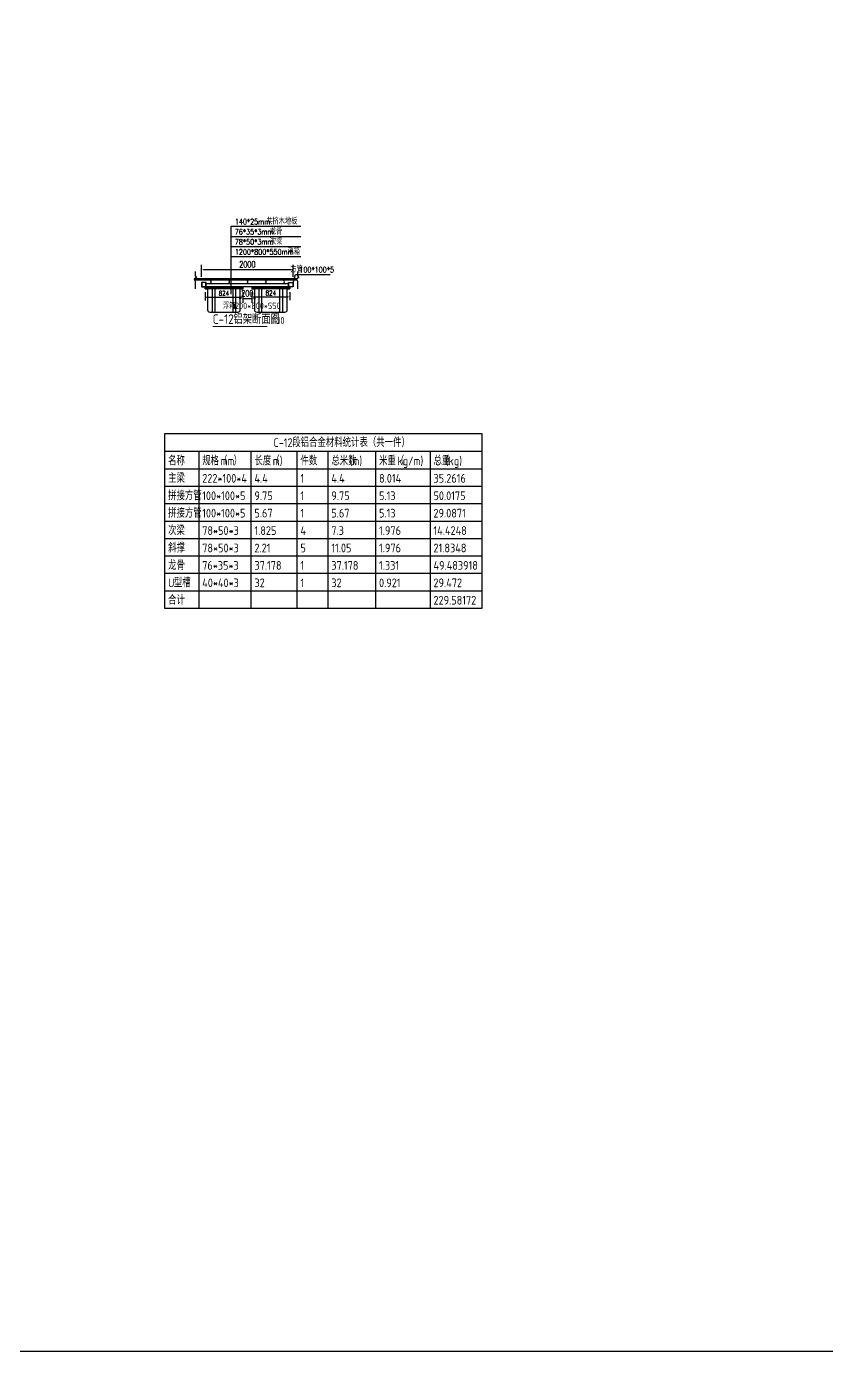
# Model space of a CAD drawing. Extents: x -89702 to 926017, y -610001 to -56924.
# Drawn here: x 49398 to 66867, y -610001 to -581076 of the extents above; entities that cross this region are included whole.
import ezdxf

# ---------------------------------------------------------------- set-up
doc = ezdxf.new("R2010")
doc.units = 0
doc.header["$LTSCALE"] = 10
doc.header["$MEASUREMENT"] = 0
for name, color, linetype in [('BJ02', 2, 'Continuous'), ('DIM_LEAD', 3, 'Continuous'), ('DIM_SYMB', 3, 'Continuous'), ('PUB_TAB', 7, 'Continuous'), ('PUB_TEXT', 7, 'Continuous'), ('W-STEEL_FRAME钢架', 3, 'Continuous'), ('W-STEEL_KEEL钢龙骨', 5, 'Continuous'), ('W-WOOD_FLOOR木地板', 30, 'Continuous'), ('浮箱U槽', 5, 'Continuous'), ('结构', 1, 'Continuous')]:
    doc.layers.add(name, color=color, linetype=linetype)
doc.styles.add('_TCH_DIM', font='SIMPLEX', dxfattribs={"bigfont": 'GBCBIG'})
doc.styles.get("Standard").update_dxf_attribs({"font": 'gbenor.shx', "bigfont": 'gbcbig.shx'})
doc.styles.add('STANDARD_T3', font='simplex.shx', dxfattribs={"width": 0.7, "bigfont": 'gbcbig.shx'})
doc.dimstyles.new('W&&30', dxfattribs={"dimtxt": 105, "dimasz": 30, "dimexe": 75, "dimexo": 90, "dimgap": 30, "dimtad": 1, "dimdec": 0, "dimzin": 0, "dimdsep": 46, "dimtxsty": 'STANDARD_T3', "dimcen": 0.09, "dimclrd": 1, "dimclre": 1, "dimclrt": 7, "dimazin": 2, "dimtfac": 1, "dimtdec": 0, "dimtix": 1, "dimtmove": 2, "dimatfit": 3, "dimfxl": 0, "dimtolj": 1, "dimtzin": 0, "dimarcsym": 0})
doc.dimstyles.new('W&&40', dxfattribs={"dimtxt": 140, "dimasz": 40, "dimexe": 100, "dimexo": 120, "dimgap": 40, "dimtad": 1, "dimdec": 0, "dimzin": 0, "dimdsep": 46, "dimtxsty": 'STANDARD_T3', "dimcen": 0.09, "dimclrd": 1, "dimclre": 1, "dimclrt": 7, "dimazin": 2, "dimtfac": 1, "dimtdec": 0, "dimtix": 1, "dimtmove": 2, "dimatfit": 3, "dimfxl": 0, "dimtolj": 1, "dimtzin": 0, "dimarcsym": 0})

# ---------------------------------------------------------------- blocks, each defined once
blk = doc.blocks.new('*D1623')
at = {"layer": 'Defpoints', "color": 0, "transparency": 16777216}
for p in [(53297, -586784), (54121, -586784), (54121, -586981)]:
    blk.add_point(p, dxfattribs=at)
at = {"layer": 'W-STEEL_FRAME钢架', "color": 1, "lineweight": -2, "transparency": 16777216}
for p, q in [((53297, -586874), (53297, -587056)), ((54121, -586874), (54121, -587056)), ((53327, -586981), (54091, -586981))]:
    blk.add_line(p, q, dxfattribs=at)
at = {"layer": 'W-STEEL_FRAME钢架', "color": 1, "transparency": 16777216}
for points in [[(53327, -586976), (53327, -586986), (53297, -586981)], [(54091, -586976), (54091, -586986), (54121, -586981)]]:
    blk.add_solid(points, dxfattribs=at)
at = {"layer": 'W-STEEL_FRAME钢架', "color": 7, "transparency": 16777216, "insert": (53709, -586898), "char_height": 105, "attachment_point": 5, "style": 'STANDARD_T3'}
blk.add_mtext('\\A1;824', dxfattribs=at)
blk = doc.blocks.new('*D1624')
at = {"layer": 'Defpoints', "color": 0, "transparency": 16777216}
for p in [(54321, -586784), (55145, -586784), (55145, -586976)]:
    blk.add_point(p, dxfattribs=at)
at = {"layer": 'W-STEEL_FRAME钢架', "color": 1, "lineweight": -2, "transparency": 16777216}
for p, q in [((54321, -586874), (54321, -587051)), ((55145, -586874), (55145, -587051)), ((54351, -586976), (55115, -586976))]:
    blk.add_line(p, q, dxfattribs=at)
at = {"layer": 'W-STEEL_FRAME钢架', "color": 1, "transparency": 16777216}
for points in [[(54351, -586971), (54351, -586981), (54321, -586976)], [(55115, -586971), (55115, -586981), (55145, -586976)]]:
    blk.add_solid(points, dxfattribs=at)
at = {"layer": 'W-STEEL_FRAME钢架', "color": 7, "transparency": 16777216, "insert": (54733, -586893), "char_height": 105, "attachment_point": 5, "style": 'STANDARD_T3'}
blk.add_mtext('\\A1;824', dxfattribs=at)
blk = doc.blocks.new('*D1625')
at = {"layer": 'Defpoints', "color": 0, "transparency": 16777216}
for p in [(55221, -586379), (53221, -586662), (55221, -586662)]:
    blk.add_point(p, dxfattribs=at)
at = {"layer": '浮箱U槽', "color": 1, "lineweight": -2, "transparency": 16777216}
for p, q in [((53221, -586542), (53221, -586279)), ((55221, -586542), (55221, -586279)), ((53261, -586379), (55181, -586379))]:
    blk.add_line(p, q, dxfattribs=at)
at = {"layer": '浮箱U槽', "color": 1, "transparency": 16777216}
for points in [[(53261, -586372), (53261, -586386), (53221, -586379)], [(55181, -586372), (55181, -586386), (55221, -586379)]]:
    blk.add_solid(points, dxfattribs=at)
at = {"layer": '浮箱U槽', "color": 7, "transparency": 16777216, "insert": (54221, -586269), "char_height": 140, "attachment_point": 5, "style": 'STANDARD_T3'}
blk.add_mtext('\\A1;2000', dxfattribs=at)
blk = doc.blocks.new('*D1626')
at = {"layer": 'Defpoints', "color": 0, "transparency": 16777216}
for p in [(54121, -586805), (54321, -586805), (54321, -587011)]:
    blk.add_point(p, dxfattribs=at)
at = {"layer": 'W-WOOD_FLOOR木地板', "color": 1, "lineweight": -2, "transparency": 16777216}
for p, q in [((54081, -587011), (54041, -587011)), ((54121, -586925), (54121, -587111)), ((54121, -587011), (54321, -587011)), ((54321, -586925), (54321, -587111)), ((54361, -587011), (54401, -587011))]:
    blk.add_line(p, q, dxfattribs=at)
at = {"layer": 'W-WOOD_FLOOR木地板', "color": 1, "transparency": 16777216}
for points in [[(54081, -587004), (54081, -587018), (54121, -587011)], [(54361, -587004), (54361, -587018), (54321, -587011)]]:
    blk.add_solid(points, dxfattribs=at)
at = {"layer": 'W-WOOD_FLOOR木地板', "color": 7, "transparency": 16777216, "insert": (54221, -586901), "char_height": 140, "attachment_point": 5, "style": 'STANDARD_T3'}
blk.add_mtext('\\A1;200', dxfattribs=at)
blk = doc.blocks.new('800')
at = {"color": 5, "lineweight": -3}
for p, q in [((-460, 520), (-460, 0)), ((-400, 520), (-400, 0)), ((0, 0), (0, 520)), ((60, 0), (60, 520))]:
    blk.add_line(p, q, dxfattribs=at)
at = {"color": 5}
blk.add_lwpolyline([(200, 550), (200, 520), (150, 520), (-550, 520), (-600, 520), (-600, 550)], close=True, dxfattribs=at)
at = {"color": 5, "lineweight": -3}
blk.add_lwpolyline([(150, 520), (150, 50, -0.414214), (100, 0), (-500, 0, -0.414214), (-550, 50), (-550, 520)], format="xyb", dxfattribs=at)
blk = doc.blocks.new('$matou$00000085')
at = {"color": 0, "lineweight": 5}
for p, q in [((-17, 36, 0), (-17, 37, 0)), ((-4, 34, 0), (-4, 35, 0)), ((-1, 13, 0), (-3, 13, 0))]:
    blk.add_line(p, q, dxfattribs=at)
at = {"color": 0, "lineweight": 0, "ltscale": 0.5}
blk.add_arc((-2, 17, 0), 4.07, 274.7282, 349.8472, dxfattribs=at)
at = {"layer": '结构', "color": 0, "linetype": 'ByBlock', "lineweight": 0, "ltscale": 0.5}
for p, q in [((-7, 38, 0), (-16, 38, 0)), ((-16, 35, 0), (-8, 35, 0)), ((-7, -34, 0), (-7, 34, 0)), ((-5, 33, 0), (-4, 34, 0)), ((-4, 33, 0), (-5, 33, 0)), ((-5, 31, 0), (-4, 32, 0)), ((-4, 31, 0), (-5, 31, 0)), ((-5, 31, 0), (-4, 31, 0)), ((-4, 31, 0), (-5, 31, 0)), ((-5, 29, 0), (-4, 29, 0)), ((-4, 29, 0), (-5, 29, 0)), ((-5, 27, 0), (-4, 27, 0)), ((-4, 27, 0), (-5, 27, 0)), ((-4, 26, 0), (-5, 25, 0)), ((-5, 25, 0), (-4, 25, 0)), ((-5, 24, 0), (-4, 23, 0)), ((-4, 24, 0), (-5, 24, 0)), ((-5, 22, 0), (-4, 22, 0)), ((-4, 22, 0), (-5, 22, 0)), ((-5, 20, 0), (-4, 20, 0)), ((-4, 20, 0), (-5, 20, 0)), ((-4, 32, 0), (-4, 33, 0)), ((-4, 31, 0), (-4, 29, 0)), ((-4, 31, 0), (-4, 31, 0)), ((-4, 29, 0), (-4, 27, 0)), ((-4, 27, 0), (-4, 26, 0)), ((-4, 25, 0), (-4, 24, 0)), ((-4, 23, 0), (-4, 22, 0)), ((-4, 22, 0), (-4, 20, 0)), ((-4, 20, 0), (-4, 19, 0)), ((-4, -34, 0), (-4, 12, 0)), ((-1, 34, 0), (-1, 35, 0)), ((0, 33, 0), (-1, 34, 0)), ((-1, 33, 0), (0, 33, 0)), ((-1, 32, 0), (-1, 33, 0)), ((0, 31, 0), (-1, 32, 0)), ((-1, 31, 0), (0, 31, 0)), ((-1, 30, 0), (-1, 31, 0)), ((0, 30, 0), (-1, 30, 0)), ((-1, 29, 0), (0, 30, 0)), ((-1, 28, 0), (-1, 29, 0)), ((0, 28, 0), (-1, 28, 0)), ((-1, 28, 0), (0, 28, 0)), ((-1, 26, 0), (-1, 28, 0)), ((0, 26, 0), (-1, 26, 0)), ((-1, 26, 0), (0, 26, 0)), ((-1, 25, 0), (-1, 26, 0)), ((0, 24, 0), (-1, 25, 0)), ((-1, 24, 0), (0, 24, 0)), ((-1, 23, 0), (-1, 24, 0)), ((0, 22, 0), (-1, 23, 0)), ((-1, 22, 0), (0, 22, 0)), ((-1, 22, 0), (-1, 22, 0)), ((-1, 21, 0), (-1, 22, 0)), ((0, 21, 0), (-1, 21, 0)), ((-1, 20, 0), (0, 21, 0)), ((-1, 19, 0), (-1, 20, 0)), ((2, 38, 0), (16, 38, 0)), ((3, 34, 0), (3, 17, 0)), ((16, 35, 0), (4, 35, 0)), ((17, 37, 0), (17, 36, 0)), ((-17, -35, 0), (-8, -35, 0)), ((-17, -38, 0), (-17, -36, 0)), ((17, -38, 0), (-17, -38, 0)), ((-3, -35, 0), (17, -35, 0)), ((17, -36, 0), (17, -38, 0))]:
    blk.add_line(p, q, dxfattribs=at)
for centre, radius, start, end in [((-16, 37, 0), 1, 90, 180), ((-16, 36, 0), 1, 180, 270), ((-8, 34, 0), 1, 0, 90), ((-7, 35, 0), 3, 0, 90.0017), ((-2, 19, 0), 1.75, 180, 0), ((-3, 12, 0), 1, 90, 180), ((2, 35, 0), 3, 89.9983, 180), ((4, 34, 0), 1, 90, 180), ((16, 37, 0), 1, 0, 90), ((16, 36, 0), 1, 270, 360), ((-17, -36, 0), 0.5, 90, 180), ((-17, -38, 0), 0.5, 180, 270), ((-8, -34, 0), 1, 270, 0), ((-3, -34, 0), 1, 180, 270), ((17, -36, 0), 0.5, 0, 90), ((17, -38, 0), 0.5, 270, 0)]:
    blk.add_arc(centre, radius, start, end, dxfattribs=at)

msp = doc.modelspace()

# ---------------------------------------------------------------- hatches: boundary and pattern name
at = {"layer": 'W-WOOD_FLOOR木地板', "true_color": 0xcd6928}
h = msp.add_hatch(dxfattribs=at)
h.set_pattern_fill('木材', color=32, scale=10)
h.set_pattern_definition([(50, (-390483.46, -410918.653), (25.923532, 93.1234154), [600, -80, 200, -40]), (50, (-390430.26, -410898.653), (-66.465069, 3.554523), [120, -13.2, 240, -30]), (50, (-390463.46, -410884.653), (113.1698317, 176.5639521), [320, -56, 160, -40])])
edge = h.paths.add_edge_path()
edge.add_line((53063, -586584.9), (53057, -586589.1))
edge.add_line((53057, -586589.1), (53067.1, -586608.9))
edge.add_line((53067.1, -586608.9), (53294.6, -586608.9))
edge.add_line((53294.6, -586608.9), (53294.6, -586607.5))
edge.add_line((53294.6, -586607.5), (53309.8, -586607.5))
edge.add_arc((53309.8, -586610.5), 3, 31.86817, 90.00167, ccw=False)
edge.add_line((53312.4, -586608.9), (53316.8, -586608.9))
edge.add_arc((53319.3, -586610.5), 3, 90.00167, 148.13183, ccw=False)
edge.add_line((53319.3, -586607.5), (53329.6, -586607.5))
edge.add_line((53329.6, -586607.5), (53329.6, -586608.9))
edge.add_line((53329.6, -586608.9), (53694.6, -586608.9))
edge.add_line((53694.6, -586608.9), (53694.6, -586607.5))
edge.add_line((53694.6, -586607.5), (53709.8, -586607.5))
edge.add_arc((53709.8, -586610.5), 3, 31.86817, 90.00167, ccw=False)
edge.add_line((53712.4, -586608.9), (53716.8, -586608.9))
edge.add_arc((53719.3, -586610.5), 3, 90.00167, 148.13183, ccw=False)
edge.add_line((53719.3, -586607.5), (53729.6, -586607.5))
edge.add_line((53729.6, -586607.5), (53729.6, -586608.9))
edge.add_line((53729.6, -586608.9), (54094.6, -586608.9))
edge.add_line((54094.6, -586608.9), (54094.6, -586607.5))
edge.add_line((54094.6, -586607.5), (54109.8, -586607.5))
edge.add_arc((54109.8, -586610.5), 3, 31.86817, 90.00167, ccw=False)
edge.add_line((54112.4, -586608.9), (54116.8, -586608.9))
edge.add_arc((54119.3, -586610.5), 3, 90.00167, 148.13183, ccw=False)
edge.add_line((54119.3, -586607.5), (54129.6, -586607.5))
edge.add_line((54129.6, -586607.5), (54129.6, -586608.9))
edge.add_line((54129.6, -586608.9), (54494.6, -586608.9))
edge.add_line((54494.6, -586608.9), (54494.6, -586607.5))
edge.add_line((54494.6, -586607.5), (54509.8, -586607.5))
edge.add_arc((54509.8, -586610.5), 3, 31.86817, 90.00167, ccw=False)
edge.add_line((54512.4, -586608.9), (54516.8, -586608.9))
edge.add_arc((54519.3, -586610.5), 3, 90.00167, 148.13183, ccw=False)
edge.add_line((54519.3, -586607.5), (54529.6, -586607.5))
edge.add_line((54529.6, -586607.5), (54529.6, -586608.9))
edge.add_line((54529.6, -586608.9), (54894.6, -586608.9))
edge.add_line((54894.6, -586608.9), (54894.6, -586607.5))
edge.add_line((54894.6, -586607.5), (54909.8, -586607.5))
edge.add_arc((54909.8, -586610.5), 3, 31.86817, 90.00167, ccw=False)
edge.add_line((54912.4, -586608.9), (54916.8, -586608.9))
edge.add_arc((54919.3, -586610.5), 3, 90.00167, 148.13183, ccw=False)
edge.add_line((54919.3, -586607.5), (54929.6, -586607.5))
edge.add_line((54929.6, -586607.5), (54929.6, -586608.9))
edge.add_line((54929.6, -586608.9), (55296.3, -586608.9))
edge.add_line((55296.3, -586608.9), (55296.3, -586584.9))
edge.add_line((55296.3, -586584.9), (53063, -586584.9))

# ---------------------------------------------------------------- linework, layer by layer
at = {"color": 1, "lineweight": -3}
for p, q in [((55120.9, -586762.1), (53249.6, -586762.1)), ((53321.2, -586684.1), (55120.9, -586684.1))]:
    msp.add_line(p, q, dxfattribs=at)
at = {"color": 2}
for points in [[(53321.2, -586662.1), (53221.2, -586662.1), (53221.2, -586762.1), (53321.2, -586762.1)], [(53316.2, -586667.1), (53226.2, -586667.1), (53226.2, -586757.1), (53316.2, -586757.1)], [(55120.9, -586662.1), (55220.9, -586662.1), (55220.9, -586762.1), (55120.9, -586762.1)], [(55125.9, -586667.1), (55215.9, -586667.1), (55215.9, -586757.1), (55125.9, -586757.1)]]:
    msp.add_lwpolyline(points, close=True, dxfattribs=at)
at = {"color": 4}
for points in [[(53297.2, -586762.1), (53297.2, -586805.1), (53337.2, -586805.1), (53337.2, -586801.1), (53301.2, -586801.1), (53301.2, -586766.1), (53337.2, -586766.1), (53337.2, -586762.1)], [(54121.3, -586762.1), (54121.3, -586805.1), (54081.3, -586805.1), (54081.3, -586801.1), (54117.3, -586801.1), (54117.3, -586766.1), (54081.3, -586766.1), (54081.3, -586762.1)], [(54321.2, -586762.1), (54321.2, -586805.1), (54361.2, -586805.1), (54361.2, -586801.1), (54325.2, -586801.1), (54325.2, -586766.1), (54361.2, -586766.1), (54361.2, -586762.1)], [(55144.7, -586762.2), (55144.7, -586805.2), (55104.7, -586805.2), (55104.7, -586801.2), (55140.7, -586801.2), (55140.7, -586766.2), (55104.7, -586766.2), (55104.7, -586762.2)]]:
    msp.add_lwpolyline(points, close=True, dxfattribs=at)
at = {"layer": 'BJ02'}
msp.add_lwpolyline([(24698.5, -490906.1), (67937.1, -490906.1), (67937.1, -610000.5), (24698.5, -610000.5)], close=True, dxfattribs=at)
at = {"layer": 'DIM_LEAD'}
for p, q in [((55222.2, -586672), (55274.9, -586486.2)), ((55274.9, -586486.2), (56030.8, -586486.2))]:
    msp.add_line(p, q, dxfattribs=at)
at = {"layer": 'DIM_LEAD', "const_width": 16}
msp.add_lwpolyline([(55220, -586679.7, 1), (55224.4, -586664.3, 1)], format="xyb", close=True, dxfattribs=at)
at = {"layer": 'DIM_SYMB'}
for p, q in [((53867.1, -586097.2), (53867.1, -585437.8)), ((53867.1, -585437.8), (55386.6, -585437.8)), ((53867.1, -585657.6), (55386.6, -585657.6)), ((53867.1, -585877.4), (55386.6, -585877.4)), ((53867.1, -586920.6), (53867.1, -586097.2)), ((53867.1, -586097.2), (55386.6, -586097.2))]:
    msp.add_line(p, q, dxfattribs=at)
at = {"layer": 'DIM_SYMB', "const_width": 21}
msp.add_lwpolyline([(53462.8, -587625.2), (54656.8, -587625.2)], dxfattribs=at)
at = {"layer": 'PUB_TAB'}
msp.add_lwpolyline([(52414.3, -593771.6), (59349.1, -593771.6), (59349.1, -589969.5), (52414.3, -589969.5)], close=True, dxfattribs=at)
for points in [[(52414.3, -590349.7), (59349.1, -590349.7)], [(53159.5, -590349.7), (53159.5, -593771.6)], [(54299.3, -590349.7), (54299.3, -593771.6)], [(55304.4, -590349.7), (55304.4, -593771.6)], [(55978.5, -590349.7), (55978.5, -593771.6)], [(57020.3, -590349.7), (57020.3, -593771.6)], [(58209.2, -590349.7), (58209.2, -593771.6)], [(52414.3, -590729.9), (59349.1, -590729.9)], [(52414.3, -591110.1), (59349.1, -591110.1)], [(52414.3, -591490.4), (59349.1, -591490.4)], [(52414.3, -591870.6), (59349.1, -591870.6)], [(52414.3, -592250.8), (59349.1, -592250.8)], [(52414.3, -592631), (59349.1, -592631)], [(52414.3, -593011.2), (59349.1, -593011.2)], [(52414.3, -593391.4), (59349.1, -593391.4)]]:
    msp.add_lwpolyline(points, dxfattribs=at)
at = {"layer": 'W-WOOD_FLOOR木地板', "color": 1}
for points in [[(53082, -586425.9), (53082, -586517.3), (53107.8, -586553.6), (53057.8, -586589.1), (53082, -586636.8), (53082, -586800.8)], [(55316.6, -586425.9), (55316.6, -586517.3), (55342.4, -586553.6), (55292.4, -586589.1), (55316.6, -586636.8), (55316.6, -586800.8)]]:
    msp.add_lwpolyline(points, dxfattribs=at)
at = {"layer": 'W-WOOD_FLOOR木地板'}
for points in [[(55298.3, -586584.9), (53063, -586584.9)], [(55296.3, -586608.9), (55296.3, -586584.9)], [(53067.1, -586608.9), (55302.4, -586608.9)]]:
    msp.add_lwpolyline(points, dxfattribs=at)

# ---------------------------------------------------------------- block references
at = {"layer": 'W-STEEL_KEEL钢龙骨', "yscale": -1, "rotation": 179.9999999999999}
for p in [(53420.9, -586646.1, 0), (53820.9, -586646.1, 0), (54220.9, -586646.1, 0), (54620.9, -586646.1, 0), (55020.9, -586646.1, 0)]:
    msp.add_blockref('$matou$00000085', p, dxfattribs=at)
at = {"layer": '浮箱U槽'}
for p in [(53909.3, -587318.7), (54933.2, -587318.7)]:
    msp.add_blockref('800', p, dxfattribs=at)

# ---------------------------------------------------------------- texts
at = {"layer": 'PUB_TAB'}
for s, height, p in [('C-12', 190.1, (54790.2, -590254.7)), ('段铝合金材料统计表（共一件）', 183.362, (55202.1, -590254.7)), ('名称', 183.36, (52490.3, -590653.9)), ('规格（', 183.36, (53235.5, -590653.9)), ('mm', 190.1, (53635.9, -590653.9)), ('）', 183.4, (53921.1, -590653.9)), ('长度（', 183.36, (54375.4, -590653.9)), ('m)', 190.1, (54775.8, -590653.9)), ('件数', 183.36, (55380.4, -590653.9)), ('总米数', 183.36, (56054.6, -590653.9)), ('(m)', 190.1, (56455, -590653.9)), ('米重（', 183.36, (57096.4, -590653.9)), ('kg/m)', 190.1, (57496.8, -590653.9)), ('总重', 183.36, (58285.3, -590653.9)), ('(kg)', 190.1, (58552.2, -590653.9)), ('主梁', 183.36, (52490.3, -591034.1)), ('222*100*4', 190.1, (53235.5, -591034.1)), ('4.4', 190.1, (54375.4, -591034.1)), ('1', 190.1, (55380.4, -591034.1)), ('4.4', 190.1, (56054.6, -591034.1)), ('8.014', 190.1, (57096.4, -591034.1)), ('35.2616', 190.1, (58285.3, -591034.1)), ('拼接方管', 183.36, (52490.3, -591414.3)), ('100*100*5', 190.1, (53235.5, -591414.3)), ('9.75', 190.1, (54375.4, -591414.3)), ('1', 190.1, (55380.4, -591414.3)), ('9.75', 190.1, (56054.6, -591414.3)), ('5.13', 190.1, (57096.4, -591414.3)), ('50.0175', 190.1, (58285.3, -591414.3)), ('拼接方管', 183.36, (52490.3, -591794.5)), ('100*100*5', 190.1, (53235.5, -591794.5)), ('5.67', 190.1, (54375.4, -591794.5)), ('1', 190.1, (55380.4, -591794.5)), ('5.67', 190.1, (56054.6, -591794.5)), ('5.13', 190.1, (57096.4, -591794.5)), ('29.0871', 190.1, (58285.3, -591794.5)), ('次梁', 183.36, (52490.3, -592174.7)), ('78*50*3', 190.1, (53235.5, -592174.7)), ('1.825', 190.1, (54375.4, -592174.7)), ('4', 190.1, (55380.4, -592174.7)), ('7.3', 190.1, (56054.6, -592174.7)), ('1.976', 190.1, (57096.4, -592174.7)), ('14.4248', 190.1, (58285.3, -592174.7)), ('斜撑', 183.36, (52490.3, -592554.9)), ('78*50*3', 190.1, (53235.5, -592554.9)), ('2.21', 190.1, (54375.4, -592554.9)), ('5', 190.1, (55380.4, -592554.9)), ('11.05', 190.1, (56054.6, -592554.9)), ('1.976', 190.1, (57096.4, -592554.9)), ('21.8348', 190.1, (58285.3, -592554.9)), ('龙骨', 183.36, (52490.3, -592935.1)), ('76*35*3', 190.1, (53235.5, -592935.1)), ('37.178', 190.1, (54375.4, -592935.1)), ('1', 190.1, (55380.4, -592935.1)), ('37.178', 190.1, (56054.6, -592935.1)), ('1.331', 190.1, (57096.4, -592935.1)), ('49.483918', 190.1, (58285.3, -592935.1)), ('U', 190.1, (52490.3, -593315.3)), ('型槽', 183.36, (52617, -593315.3)), ('40*40*3', 190.1, (53235.5, -593315.3)), ('32', 190.1, (54375.4, -593315.3)), ('1', 190.1, (55380.4, -593315.3)), ('32', 190.1, (56054.6, -593315.3)), ('0.921', 190.1, (57096.4, -593315.3)), ('29.472', 190.1, (58285.3, -593315.3)), ('合计', 183.36, (52490.3, -593695.6)), ('229.58172', 190.1, (58285.3, -593695.6))]:
    msp.add_text(s, height=height, dxfattribs=at).set_placement(p)
at = {"layer": 'PUB_TEXT', "color": 7, "style": '_TCH_DIM', "width": 0.705882}
for s, p in [('140*25mm', (53946.9, -585395.8)), ('76*35*3mm', (53946.9, -585615.6)), ('78*50*3mm', (53946.9, -585835.4)), ('1200*800*550mm', (53946.9, -586055.2)), ('100*100*5', (55356.8, -586444.2))]:
    msp.add_text(s, height=119, dxfattribs=at).set_placement(p)
at = {"layer": 'PUB_TEXT', "color": 7, "style": '_TCH_DIM'}
for s, p in [('共挤木地板', (54634.9, -585395.8)), ('龙骨', (54714.9, -585615.6)), ('次梁', (54714.9, -585835.4)), ('浮箱', (55098.9, -586055.2)), ('方管', (55160.2, -586444.2))]:
    msp.add_text(s, height=135.04, dxfattribs=at).set_placement(p)
at = {"layer": 'PUB_TEXT'}
for s, height, p in [('浮箱', 135.04, (53690.3, -587243.4)), ('1200*800*550', 140, (53886.9, -587243.4))]:
    msp.add_text(s, height=height, dxfattribs=at).set_placement(p)
at = {"layer": 'PUB_TEXT', "color": 7}
for s, height, p in [('C-12', 210, (53462.8, -587567.6)), ('铝架断面图', 202.55, (53917.8, -587567.6)), ('1:30', 150, (54740.8, -587567.6))]:
    msp.add_text(s, height=height, dxfattribs=at).set_placement(p)

# ---------------------------------------------------------------- dimensions: what is measured, and where the dimension line sits
at = {"layer": 'W-STEEL_FRAME钢架'}
for base, p1, p2, picture, middle in [((54121.3, -586980.8), (53297.2, -586783.6), (54121.3, -586783.6), '*D1623', (53709.3, -586898.3)), ((55144.7403, -586975.6493), (54321.1853, -586783.5674), (55144.7403, -586783.6527), '*D1624', (54732.9628, -586893.1493))]:
    dim = msp.add_linear_dim(base=base, p1=p1, p2=p2, dimstyle='W&&30', dxfattribs=at)
    dim.commit()
    dim.dimension.update_dxf_attribs({"geometry": picture, "text_midpoint": middle})
at = {"layer": 'W-WOOD_FLOOR木地板'}
dim = msp.add_linear_dim(base=(54321.2, -587010.9), p1=(54121.3, -586805.1), p2=(54321.2, -586805.1), dimstyle='W&&40', dxfattribs=at)
dim.commit()
dim.dimension.update_dxf_attribs({"geometry": '*D1626', "text_midpoint": (54221.2, -586900.9)})
at = {"layer": '浮箱U槽'}
dim = msp.add_linear_dim(base=(55220.9, -586378.9), p1=(53221.2, -586662.1), p2=(55220.9, -586662.1), angle=180, dimstyle='W&&40', dxfattribs=at)
dim.commit()
dim.dimension.update_dxf_attribs({"geometry": '*D1625', "text_midpoint": (54221.1, -586268.9)})

doc.saveas('drawing.dxf')
